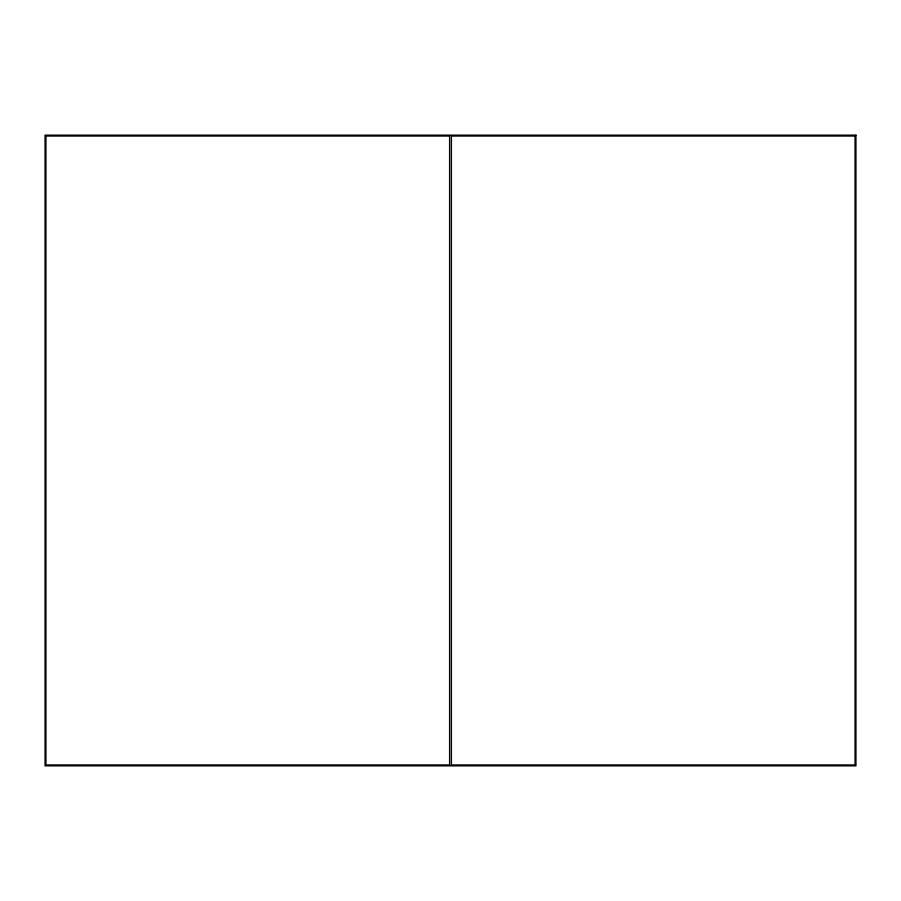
<?xml version="1.0" encoding="UTF-8"?>
<svg xmlns="http://www.w3.org/2000/svg" width="901" height="901" viewBox="0 0 901 901"><rect width="100%" height="100%" fill="white"/><g stroke="black" fill="none" stroke-linecap="round" stroke-linejoin="round"><path stroke-width="1.35" d="M855.95 135.15L45.05 135.15L45.05 765.85L855.95 765.85L855.95 135.15M449.599 136.051L45.951 136.051L45.951 764.949L449.599 764.949L449.599 136.051M855.049 136.051L451.401 136.051L451.401 764.949L855.049 764.949L855.049 136.051"/></g></svg>
